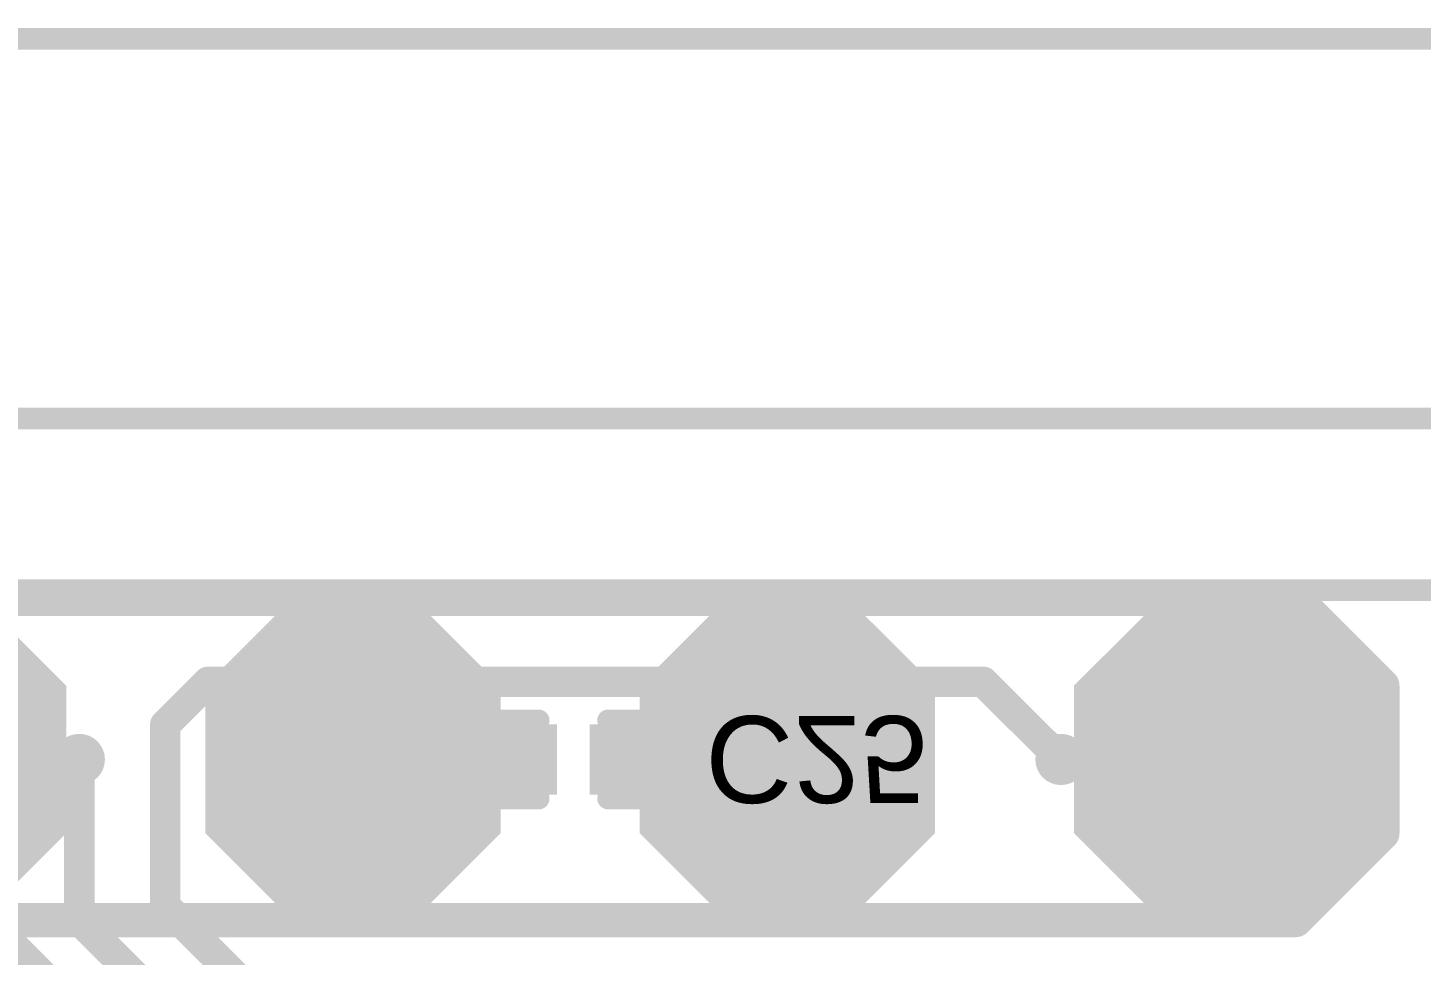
# Model space of a CAD drawing. Header units: inches. Extents: x 28 to 136, y 32 to 73.
# Drawn here: x 42.27 to 50.42, y 67.08 to 72.5 of the extents above; entities that cross this region are included whole.
import ezdxf

# ---------------------------------------------------------------- set-up
doc = ezdxf.new("R2010")
doc.units = ezdxf.units.IN
for name, color, linetype in [('Board Outline', 216, 'Continuous'), ('Bottom Layer', 5, 'Continuous'), ('Bottom Overlay', 54, 'Continuous'), ('Bottom Paste', 16, 'Continuous'), ('Bottom Solder', 6, 'Continuous'), ('Top Layer', 1, 'Continuous'), ('Top Overlay', 2, 'Continuous'), ('Top Paste', 8, 'Continuous'), ('Top Solder', 216, 'Continuous'), ('Via Holes', 16, 'Continuous')]:
    doc.layers.add(name, color=color, linetype=linetype)
doc.styles.add('Arial', font='', dxfattribs={"height": 0.2})
doc.styles.get('Arial').set_extended_font_data('Arial')

# ---------------------------------------------------------------- blocks, each defined once
blk = doc.blocks.new('5_T____P___46')
at = {"layer": 'Top Layer'}
for points in [[(0.381, 0.762), (-0.381, 0.762), (-0.762, 0.381), (-0.762, -0.381), (-0.381, -0.762), (0.381, -0.762), (0.762, -0.381), (0.762, 0.381)], [(2.921, 0.762), (2.159, 0.762), (1.778, 0.381), (1.778, -0.381), (2.159, -0.762), (2.921, -0.762), (3.302, -0.381), (3.302, 0.381)], [(5.461, 0.762), (4.699, 0.762), (4.318, 0.381), (4.318, -0.381), (4.699, -0.762), (5.461, -0.762), (5.842, -0.381), (5.842, 0.381)], [(8.001, 0.762), (7.239, 0.762), (6.858, 0.381), (6.858, -0.381), (7.239, -0.762), (8.001, -0.762), (8.382, -0.381), (8.382, 0.381)]]:
    blk.add_hatch(color=1, dxfattribs=at).paths.add_polyline_path(points)
at = {"layer": 'Top Paste'}
for points in [[(0.381, 0.762), (-0.381, 0.762), (-0.762, 0.381), (-0.762, -0.381), (-0.381, -0.762), (0.381, -0.762), (0.762, -0.381), (0.762, 0.381)], [(2.921, 0.762), (2.159, 0.762), (1.778, 0.381), (1.778, -0.381), (2.159, -0.762), (2.921, -0.762), (3.302, -0.381), (3.302, 0.381)], [(5.461, 0.762), (4.699, 0.762), (4.318, 0.381), (4.318, -0.381), (4.699, -0.762), (5.461, -0.762), (5.842, -0.381), (5.842, 0.381)], [(8.001, 0.762), (7.239, 0.762), (6.858, 0.381), (6.858, -0.381), (7.239, -0.762), (8.001, -0.762), (8.382, -0.381), (8.382, 0.381)]]:
    blk.add_hatch(color=8, dxfattribs=at).paths.add_polyline_path(points)
at = {"layer": 'Top Solder'}
for points in [[(0.4318, 0.8636), (-0.4318, 0.8636), (-0.8636, 0.4318), (-0.8636, -0.4318), (-0.4318, -0.8636), (0.4318, -0.8636), (0.8636, -0.4318), (0.8636, 0.4318)], [(2.9718, 0.8636), (2.1082, 0.8636), (1.6764, 0.4318), (1.6764, -0.4318), (2.1082, -0.8636), (2.9718, -0.8636), (3.4036, -0.4318), (3.4036, 0.4318)], [(5.5118, 0.8636), (4.6482, 0.8636), (4.2164, 0.4318), (4.2164, -0.4318), (4.6482, -0.8636), (5.5118, -0.8636), (5.9436, -0.4318), (5.9436, 0.4318)], [(8.0518, 0.8636), (7.1882, 0.8636), (6.7564, 0.4318), (6.7564, -0.4318), (7.1882, -0.8636), (8.0518, -0.8636), (8.4836, -0.4318), (8.4836, 0.4318)]]:
    blk.add_hatch(color=216, dxfattribs=at).paths.add_polyline_path(points)
at = {"layer": 'Top Overlay', "const_width": 0.2}
for points in [[(-0.4318, 0.9398), (-0.9398, 0.4318)], [(10.5918, 0.9398), (-0.4318, 0.9398)], [(-0.9398, 0.4318), (-0.9398, -0.4318)], [(-0.4318, -0.9398), (-0.9398, -0.4318)], [(10.5918, -0.9398), (-0.4318, -0.9398)]]:
    blk.add_lwpolyline(points, dxfattribs=at)
at = {"layer": 'Top Overlay', "const_width": 0.1}
for points in [[(-0.4818, 0.9398, 1), (-0.3818, 0.9398, 1)], [(-0.4818, 0.9398, 1), (-0.3818, 0.9398, 1)], [(-0.9898, 0.4318, 1), (-0.8898, 0.4318, 1)], [(-0.9898, 0.4318, 1), (-0.8898, 0.4318, 1)], [(-0.9898, -0.4318, 1), (-0.8898, -0.4318, 1)], [(-0.9898, -0.4318, 1), (-0.8898, -0.4318, 1)], [(-0.4818, -0.9398, 1), (-0.3818, -0.9398, 1)], [(-0.4818, -0.9398, 1), (-0.3818, -0.9398, 1)]]:
    blk.add_lwpolyline(points, format="xyb", close=True, dxfattribs=at)
blk = doc.blocks.new('CAP_0201_B_62')
at = {"layer": 'Bottom Layer'}
for points in [[(-0.45, 0.15), (-0.15, 0.15), (-0.15, -0.15), (-0.45, -0.15)], [(0.15, 0.15), (0.45, 0.15), (0.45, -0.15), (0.15, -0.15)]]:
    blk.add_hatch(color=5, dxfattribs=at).paths.add_polyline_path(points)
at = {"layer": 'Bottom Paste'}
for points in [[(-0.45, 0.15), (-0.15, 0.15), (-0.15, -0.15), (-0.45, -0.15)], [(0.15, 0.15), (0.45, 0.15), (0.45, -0.15), (0.15, -0.15)]]:
    blk.add_hatch(color=16, dxfattribs=at).paths.add_polyline_path(points)
at = {"layer": 'Bottom Solder'}
for points in [[(-0.505, 0.205), (-0.095, 0.205), (-0.095, -0.205), (-0.505, -0.205)], [(0.095, 0.205), (0.505, 0.205), (0.505, -0.205), (0.095, -0.205)]]:
    blk.add_hatch(color=6, dxfattribs=at).paths.add_polyline_path(points)
at = {"layer": 'Bottom Overlay', "const_width": 0.127}
for points in [[(-0.5334, 0.2286), (-0.2032, 0.2286)], [(-0.5334, -0.2286), (-0.5334, 0.2286)], [(0.2032, 0.2286), (0.5334, 0.2286)], [(0.5334, -0.2286), (0.5334, 0.2286)], [(-0.5334, -0.2286), (-0.2032, -0.2286)], [(0.2032, -0.2286), (0.5334, -0.2286)]]:
    blk.add_lwpolyline(points, dxfattribs=at)
at = {"layer": 'Bottom Overlay', "const_width": 0.0635}
for points in [[(-0.5651, 0.2286, 1), (-0.5016, 0.2286, 1)], [(-0.5651, 0.2286, 1), (-0.5016, 0.2286, 1)], [(-0.2349, 0.2286, 1), (-0.1714, 0.2286, 1)], [(0.1714, 0.2286, 1), (0.2349, 0.2286, 1)], [(0.5016, 0.2286, 1), (0.5651, 0.2286, 1)], [(0.5016, 0.2286, 1), (0.5651, 0.2286, 1)], [(-0.5651, -0.2286, 1), (-0.5016, -0.2286, 1)], [(-0.5651, -0.2286, 1), (-0.5016, -0.2286, 1)], [(-0.2349, -0.2286, 1), (-0.1714, -0.2286, 1)], [(0.1714, -0.2286, 1), (0.2349, -0.2286, 1)], [(0.5016, -0.2286, 1), (0.5651, -0.2286, 1)], [(0.5016, -0.2286, 1), (0.5651, -0.2286, 1)]]:
    blk.add_lwpolyline(points, format="xyb", close=True, dxfattribs=at)

msp = doc.modelspace()

# ---------------------------------------------------------------- hatches: boundary and pattern name
at = {"layer": 'Bottom Layer'}
h = msp.add_hatch(color=5, dxfattribs=at)
edge = h.paths.add_edge_path()
edge.add_arc((42.5704, 68.2244), 0.15, 0, 360)
h = msp.add_hatch(color=5, dxfattribs=at)
edge = h.paths.add_edge_path()
edge.add_arc((44.1706, 68.2244), 0.15, 0, 360)
h = msp.add_hatch(color=5, dxfattribs=at)
edge = h.paths.add_edge_path()
edge.add_arc((46.7106, 68.2244), 0.15, 0, 360)
h = msp.add_hatch(color=5, dxfattribs=at)
edge = h.paths.add_edge_path()
edge.add_arc((48.3108, 68.2244), 0.15, 0, 360)
at = {"layer": 'Top Layer'}
h = msp.add_hatch(color=1, dxfattribs=at)
edge = h.paths.add_edge_path()
edge.add_arc((42.5704, 68.2244), 0.15, 0, 360)
h = msp.add_hatch(color=1, dxfattribs=at)
edge = h.paths.add_edge_path()
edge.add_arc((44.1706, 68.2244), 0.15, 0, 360)
h = msp.add_hatch(color=1, dxfattribs=at)
edge = h.paths.add_edge_path()
edge.add_arc((46.7106, 68.2244), 0.15, 0, 360)
h = msp.add_hatch(color=1, dxfattribs=at)
edge = h.paths.add_edge_path()
edge.add_arc((48.3108, 68.2244), 0.15, 0, 360)
at = {"layer": 'Via Holes'}
h = msp.add_hatch(color=7, dxfattribs=at)
edge = h.paths.add_edge_path()
edge.add_arc((42.5704, 68.2244), 0.075, 0, 360)
h = msp.add_hatch(color=7, dxfattribs=at)
edge = h.paths.add_edge_path()
edge.add_arc((44.1706, 68.2244), 0.075, 0, 360)
h = msp.add_hatch(color=7, dxfattribs=at)
edge = h.paths.add_edge_path()
edge.add_arc((46.7106, 68.2244), 0.075, 0, 360)
h = msp.add_hatch(color=7, dxfattribs=at)
edge = h.paths.add_edge_path()
edge.add_arc((48.3108, 68.2244), 0.075, 0, 360)

# ---------------------------------------------------------------- linework, layer by layer
at = {"layer": 'Board Outline', "const_width": 0.127}
for points in [[(27.7134, 72.4408), (136.2964, 72.4408)], [(38.1, 69.215), (65.1, 69.215)]]:
    msp.add_lwpolyline(points, dxfattribs=at)
at = {"layer": 'Bottom Layer'}
for points, const_width in [([(43.0729, 68.4283), (43.3233, 68.6787)], 0.1778), ([(43.3233, 68.6787), (47.8565, 68.6787)], 0.1778), ([(47.8565, 68.6787), (48.3108, 68.2244)], 0.1778), ([(43.0729, 67.3676), (43.0729, 68.4283)], 0.1778), ([(41.0942, 68.2244), (44.1435, 65.175)], 0.1778), ([(42.5704, 67.2841), (42.5704, 68.2244)], 0.1778), ([(44.1706, 68.2244), (45.1596, 68.2244)], 0.254), ([(45.7596, 68.2244), (46.7106, 68.2244)], 0.254), ([(43.0729, 67.3676), (45.0549, 65.3856)], 0.1778), ([(42.5704, 67.2841), (44.6435, 65.211)], 0.1778)]:
    msp.add_lwpolyline(points, dxfattribs=dict(at, const_width=const_width))
for points, const_width in [([(43.2789, 68.6787, 1), (43.3678, 68.6787, 1)], 0.0889), ([(43.2789, 68.6787, 1), (43.3678, 68.6787, 1)], 0.0889), ([(47.8121, 68.6787, 1), (47.901, 68.6787, 1)], 0.0889), ([(47.8121, 68.6787, 1), (47.901, 68.6787, 1)], 0.0889), ([(43.0285, 68.4283, 1), (43.1174, 68.4283, 1)], 0.0889), ([(43.0285, 68.4283, 1), (43.1174, 68.4283, 1)], 0.0889), ([(42.5259, 68.2244, 1), (42.6148, 68.2244, 1)], 0.0889), ([(44.1071, 68.2244, 1), (44.2341, 68.2244, 1)], 0.127), ([(45.0961, 68.2244, 1), (45.2231, 68.2244, 1)], 0.127), ([(45.6961, 68.2244, 1), (45.8231, 68.2244, 1)], 0.127), ([(46.6471, 68.2244, 1), (46.7741, 68.2244, 1)], 0.127), ([(48.2664, 68.2244, 1), (48.3552, 68.2244, 1)], 0.0889), ([(43.0285, 67.3676, 1), (43.1174, 67.3676, 1)], 0.0889), ([(43.0285, 67.3676, 1), (43.1174, 67.3676, 1)], 0.0889), ([(42.5259, 67.2841, 1), (42.6148, 67.2841, 1)], 0.0889), ([(42.5259, 67.2841, 1), (42.6148, 67.2841, 1)], 0.0889)]:
    msp.add_lwpolyline(points, format="xyb", close=True, dxfattribs=dict(at, const_width=const_width))
at = {"layer": 'Top Layer', "const_width": 0.1778}
for points in [[(41.6306, 68.2244), (42.5704, 68.2244)], [(48.3108, 68.2244), (49.2506, 68.2244)]]:
    msp.add_lwpolyline(points, dxfattribs=at)
at = {"layer": 'Top Layer', "const_width": 0.0889}
for points in [[(42.5259, 68.2244, 1), (42.6148, 68.2244, 1)], [(48.2664, 68.2244, 1), (48.3552, 68.2244, 1)], [(49.2061, 68.2244, 1), (49.2951, 68.2244, 1)]]:
    msp.add_lwpolyline(points, format="xyb", close=True, dxfattribs=at)
at = {"layer": 'Top Overlay', "const_width": 0.127}
msp.add_lwpolyline([(29.681, 70.2182), (124.1602, 70.2182)], dxfattribs=at)

# ---------------------------------------------------------------- block references
at = {"rotation": 180}
msp.add_blockref('5_T____P___46', (49.2506, 68.2244), dxfattribs=at)
msp.add_blockref('CAP_0201_B_62', (45.4596, 68.2244))

# ---------------------------------------------------------------- texts
at = {"layer": 'Bottom Overlay', "style": 'Arial', "text_generation_flag": 2}
msp.add_text('C25', height=0.508, rotation=180, dxfattribs=at).set_placement((46.2303, 68.4783))

doc.saveas('drawing.dxf')
